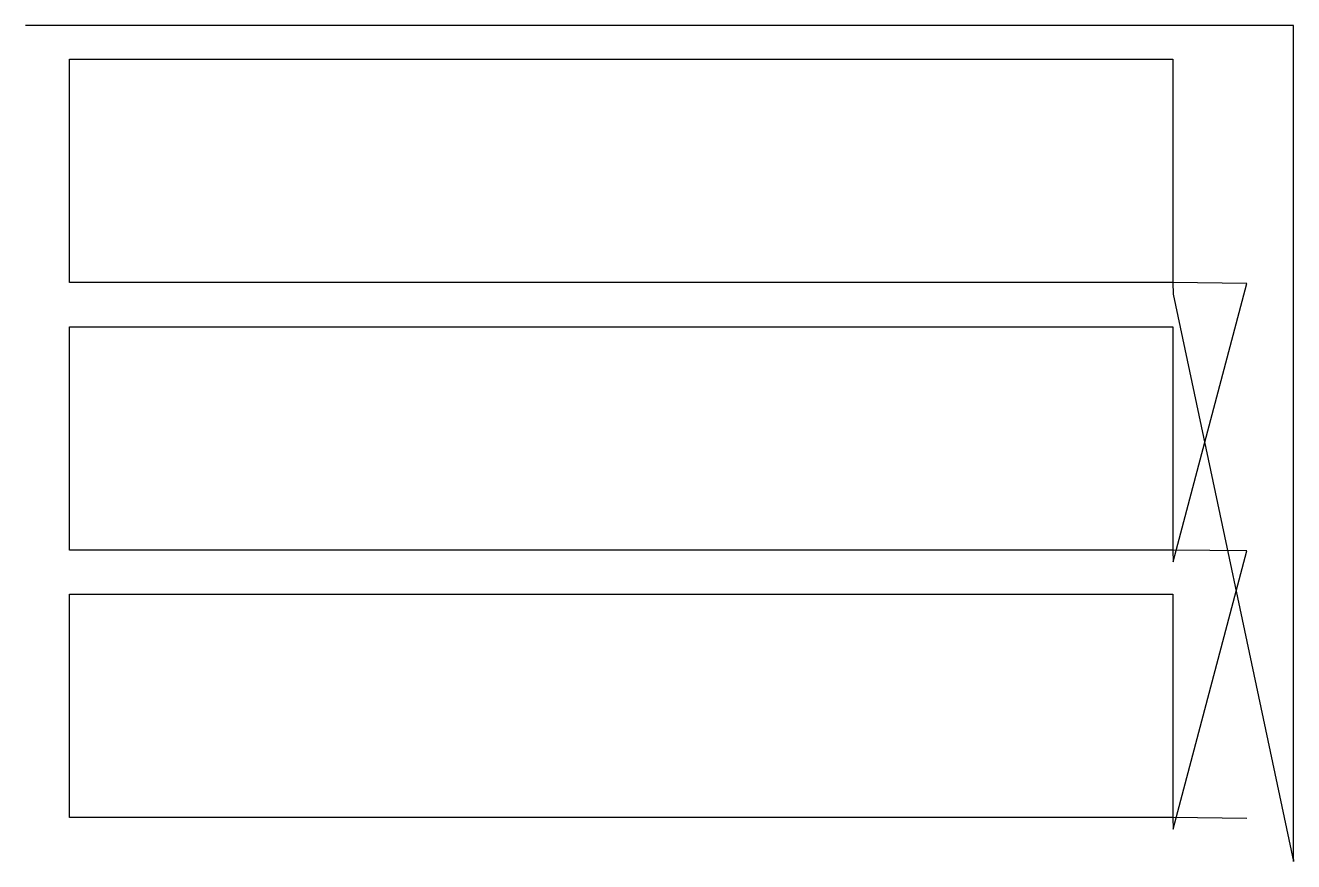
# Model space of a CAD drawing. Header units: metres. Extents: x 0 to 576, y 0 to 380.
import ezdxf

# ---------------------------------------------------------------- set-up
doc = ezdxf.new("R2010")
doc.units = ezdxf.units.M

msp = doc.modelspace()

# ---------------------------------------------------------------- linework, layer by layer
at = {"layer": 'TOOL_0'}
for p, q in [((1, 380.069), (0, 380.069)), ((576.352, 380.069), (1, 380.069)), ((576.352, 1.002), (576.352, 380.069)), ((20, 263.16), (20, 364.66)), ((20, 364.66), (521.5, 364.66)), ((521.5, 364.66), (521.5, 263.16)), ((521.5, 263.16), (20, 263.16)), ((555.086, 262.816), (521.5, 263.16)), ((521.5, 263.16), (521.556, 257.854)), ((521.556, 136.327), (555.086, 262.816)), ((521.556, 257.854), (576.352, 0.002)), ((20, 141.633), (20, 243.133)), ((20, 243.133), (521.5, 243.133)), ((521.5, 243.133), (521.5, 141.633)), ((521.5, 141.633), (20, 141.633)), ((555.086, 141.289), (521.5, 141.633)), ((521.5, 141.633), (521.556, 136.327)), ((521.556, 14.695), (555.086, 141.289)), ((20, 20.001), (20, 121.501)), ((20, 121.501), (521.5, 121.501)), ((521.5, 121.501), (521.5, 20.001)), ((521.5, 20.001), (20, 20.001)), ((555.086, 19.657), (521.5, 20.001)), ((521.5, 20.001), (521.556, 14.695)), ((576.352, 0.002), (576.352, 1.002)), ((576.352, 1.002), (576.352, 0.002)), ((576.352, 0.002), (576.352, 1.002))]:
    msp.add_line(p, q, dxfattribs=at)

doc.saveas('drawing.dxf')
